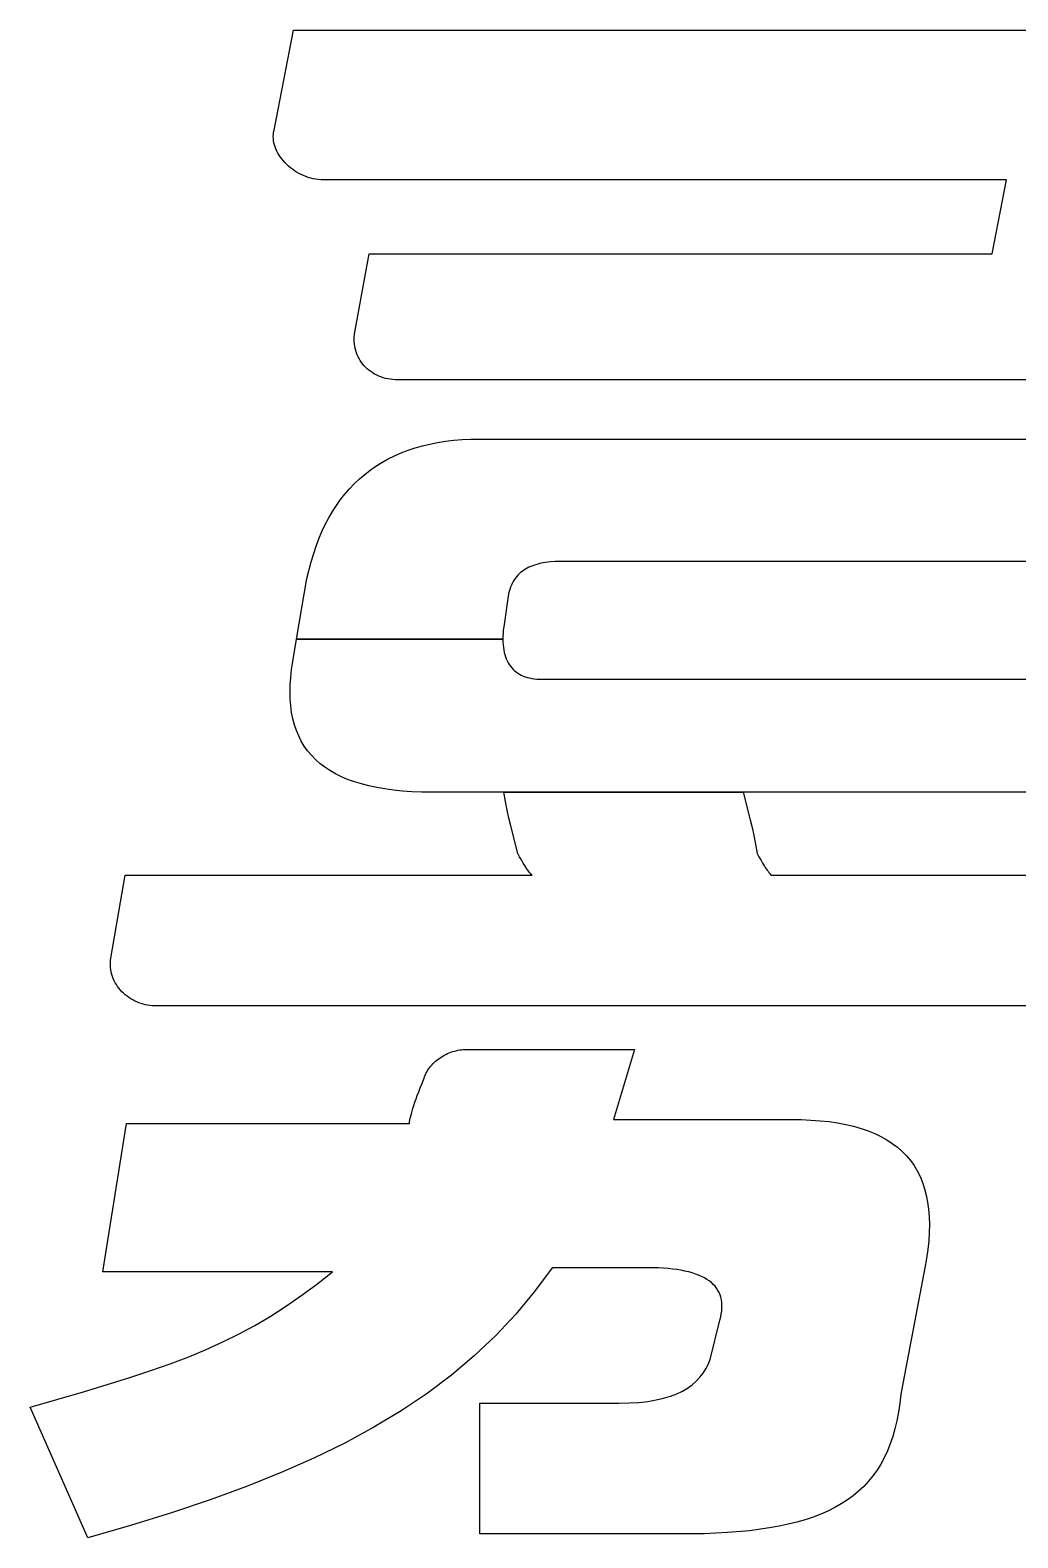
# Model space of a CAD drawing. Header units: millimetres. Extents: x 3 to 246, y -195 to -4.
# Drawn here: x 105.075 to 107.832, y -193.645 to -189.44 of the extents above; entities that cross this region are included whole.
import ezdxf

# ---------------------------------------------------------------- set-up
doc = ezdxf.new("R2010")
doc.units = ezdxf.units.MM
doc.layers.add('BLUETHIRTYONE', color=171, linetype='CONTINUOUS')
doc.layers.add('RED', color=14, linetype='CONTINUOUS')

msp = doc.modelspace()

# ---------------------------------------------------------------- linework, layer by layer
at = {"layer": 'BLUETHIRTYONE', "linetype": 'CONTINUOUS'}
for p, q in [((105.756, -189.7185), (105.8102, -189.4395)), ((105.8102, -189.4395), (107.8687, -189.4395)), ((105.7548, -189.7242), (105.756, -189.7185)), ((105.7539, -189.7359), (105.7542, -189.73)), ((105.7542, -189.7417), (105.7539, -189.7359)), ((105.7542, -189.73), (105.7548, -189.7242)), ((105.7548, -189.7476), (105.7542, -189.7417)), ((105.7559, -189.7535), (105.7548, -189.7476)), ((105.7573, -189.7594), (105.7559, -189.7535)), ((105.7592, -189.7652), (105.7573, -189.7594)), ((105.7614, -189.771), (105.7592, -189.7652)), ((105.764, -189.7768), (105.7614, -189.771)), ((105.767, -189.7824), (105.764, -189.7768)), ((105.7702, -189.788), (105.767, -189.7824)), ((105.7739, -189.7935), (105.7702, -189.788)), ((105.7778, -189.7988), (105.7739, -189.7935)), ((105.782, -189.8041), (105.7778, -189.7988)), ((105.7865, -189.8091), (105.782, -189.8041)), ((105.7913, -189.814), (105.7865, -189.8091)), ((105.7963, -189.8187), (105.7913, -189.814)), ((105.8016, -189.8232), (105.7963, -189.8187)), ((105.8072, -189.8276), (105.8016, -189.8232)), ((105.8129, -189.8316), (105.8072, -189.8276)), ((105.8189, -189.8355), (105.8129, -189.8316)), ((105.8251, -189.839), (105.8189, -189.8355)), ((105.8314, -189.8423), (105.8251, -189.839)), ((105.838, -189.8453), (105.8314, -189.8423)), ((105.8446, -189.8481), (105.838, -189.8453)), ((105.8515, -189.8504), (105.8446, -189.8481)), ((105.8585, -189.8525), (105.8515, -189.8504)), ((105.8656, -189.8542), (105.8585, -189.8525)), ((105.8728, -189.8555), (105.8656, -189.8542)), ((105.8801, -189.8565), (105.8728, -189.8555)), ((105.8875, -189.857), (105.8801, -189.8565)), ((107.7999, -189.857), (105.8875, -189.857)), ((107.7602, -190.0639), (107.7999, -189.857)), ((105.9814, -190.2822), (106.0211, -190.0639)), ((106.0211, -190.0639), (107.7602, -190.0639)), ((105.9796, -190.3021), (105.9799, -190.2956)), ((105.9798, -190.3086), (105.9796, -190.3021)), ((105.9803, -190.315), (105.9798, -190.3086)), ((105.9799, -190.2956), (105.9805, -190.2889)), ((105.9805, -190.2889), (105.9814, -190.2822)), ((105.9812, -190.3212), (105.9803, -190.315)), ((105.9824, -190.3274), (105.9812, -190.3212)), ((105.9839, -190.3334), (105.9824, -190.3274)), ((105.9858, -190.3392), (105.9839, -190.3334)), ((105.988, -190.345), (105.9858, -190.3392)), ((105.9905, -190.3505), (105.988, -190.345)), ((105.9933, -190.3559), (105.9905, -190.3505)), ((105.9965, -190.3611), (105.9933, -190.3559)), ((105.9999, -190.3662), (105.9965, -190.3611)), ((106.0036, -190.371), (105.9999, -190.3662)), ((106.0075, -190.3757), (106.0036, -190.371)), ((106.0118, -190.3801), (106.0075, -190.3757)), ((106.0163, -190.3843), (106.0118, -190.3801)), ((106.021, -190.3883), (106.0163, -190.3843)), ((106.0261, -190.392), (106.021, -190.3883)), ((106.0313, -190.3955), (106.0261, -190.392)), ((106.0368, -190.3987), (106.0313, -190.3955)), ((106.0425, -190.4017), (106.0368, -190.3987)), ((106.0484, -190.4044), (106.0425, -190.4017)), ((106.0545, -190.4068), (106.0484, -190.4044)), ((106.0608, -190.409), (106.0545, -190.4068)), ((106.0673, -190.4108), (106.0608, -190.409)), ((106.074, -190.4123), (106.0673, -190.4108)), ((106.0809, -190.4135), (106.074, -190.4123)), ((106.088, -190.4143), (106.0809, -190.4135)), ((106.0952, -190.4149), (106.088, -190.4143)), ((106.1025, -190.415), (106.0952, -190.4149)), ((109.9544, -190.415), (106.1025, -190.415)), ((106.1299, -190.6115), (106.1496, -190.6049)), ((106.1496, -190.6049), (106.17, -190.5991)), ((106.17, -190.5991), (106.191, -190.5941)), ((106.191, -190.5941), (106.2126, -190.5899)), ((106.2126, -190.5899), (106.2349, -190.5864)), ((106.2349, -190.5864), (106.2577, -190.5837)), ((106.2577, -190.5837), (106.2812, -190.5817)), ((106.2812, -190.5817), (106.3054, -190.5805)), ((106.3054, -190.5805), (106.3301, -190.5802)), ((106.3301, -190.5802), (109.6203, -190.5802)), ((106.0405, -190.6557), (106.0571, -190.6453)), ((106.0571, -190.6453), (106.0744, -190.6357)), ((106.0744, -190.6357), (106.0923, -190.6269)), ((106.0923, -190.6269), (106.1108, -190.6188)), ((106.1108, -190.6188), (106.1299, -190.6115)), ((105.9943, -190.6912), (106.0091, -190.6786)), ((106.0091, -190.6786), (106.0245, -190.6668)), ((106.0245, -190.6668), (106.0405, -190.6557)), ((105.9538, -190.7335), (105.9667, -190.7187)), ((105.9667, -190.7187), (105.9802, -190.7046)), ((105.9802, -190.7046), (105.9943, -190.6912)), ((105.9189, -190.7825), (105.9299, -190.7655)), ((105.9299, -190.7655), (105.9415, -190.7491)), ((105.9415, -190.7491), (105.9538, -190.7335)), ((105.8987, -190.8189), (105.9085, -190.8003)), ((105.9085, -190.8003), (105.9189, -190.7825)), ((105.8732, -190.879), (105.8811, -190.8582)), ((105.8811, -190.8582), (105.8896, -190.8382)), ((105.8896, -190.8382), (105.8987, -190.8189)), ((105.8593, -190.9226), (105.8732, -190.879)), ((105.8478, -190.9692), (105.8593, -190.9226)), ((106.4574, -190.9431), (106.4528, -190.9461)), ((106.4622, -190.9404), (106.4574, -190.9431)), ((106.4672, -190.9379), (106.4622, -190.9404)), ((106.4724, -190.9355), (106.4672, -190.9379)), ((106.4778, -190.9334), (106.4724, -190.9355)), ((106.4833, -190.9315), (106.4778, -190.9334)), ((106.489, -190.9297), (106.4833, -190.9315)), ((106.4949, -190.9281), (106.489, -190.9297)), ((106.501, -190.9268), (106.4949, -190.9281)), ((106.5073, -190.9256), (106.501, -190.9268)), ((106.5137, -190.9245), (106.5073, -190.9256)), ((106.527, -190.923), (106.5137, -190.9245)), ((106.541, -190.9221), (106.527, -190.923)), ((106.5556, -190.9218), (106.541, -190.9221)), ((109.2842, -190.9218), (106.5556, -190.9218)), ((105.8188, -191.1386), (105.8478, -190.9692)), ((106.4208, -190.9829), (106.4183, -190.9882)), ((106.4235, -190.9778), (106.4208, -190.9829)), ((106.4264, -190.973), (106.4235, -190.9778)), ((106.4295, -190.9685), (106.4264, -190.973)), ((106.4329, -190.9642), (106.4295, -190.9685)), ((106.4365, -190.9601), (106.4329, -190.9642)), ((106.4403, -190.9563), (106.4365, -190.9601)), ((106.4442, -190.9526), (106.4403, -190.9563)), ((106.4484, -190.9493), (106.4442, -190.9526)), ((106.4528, -190.9461), (106.4484, -190.9493)), ((106.4094, -191.0186), (106.3969, -191.104)), ((106.4107, -191.012), (106.4094, -191.0186)), ((106.4123, -191.0056), (106.4107, -191.012)), ((106.414, -190.9995), (106.4123, -191.0056)), ((106.416, -190.9937), (106.414, -190.9995)), ((106.4183, -190.9882), (106.416, -190.9937)), ((106.3969, -191.104), (106.3959, -191.1131)), ((105.8082, -191.2008), (105.8188, -191.1386)), ((105.8188, -191.1386), (106.3946, -191.1386)), ((106.3946, -191.1386), (105.8188, -191.1386)), ((106.3947, -191.1304), (106.3946, -191.1386)), ((106.3946, -191.1386), (106.3948, -191.1465)), ((106.3952, -191.1219), (106.3947, -191.1304)), ((106.3948, -191.1465), (106.3953, -191.1541)), ((106.3959, -191.1131), (106.3952, -191.1219)), ((106.3953, -191.1541), (106.396, -191.1614)), ((106.396, -191.1614), (106.3971, -191.1685)), ((106.3971, -191.1685), (106.3984, -191.1752)), ((106.3984, -191.1752), (106.4001, -191.1816)), ((106.4001, -191.1816), (106.402, -191.1878)), ((106.402, -191.1878), (106.4042, -191.1936)), ((106.4042, -191.1936), (106.4066, -191.1992)), ((105.8026, -191.2449), (105.8049, -191.2232)), ((105.8049, -191.2232), (105.8082, -191.2008)), ((106.4066, -191.1992), (106.4094, -191.2044)), ((106.4094, -191.2044), (106.4124, -191.2094)), ((106.4124, -191.2094), (106.4157, -191.2141)), ((106.4157, -191.2141), (106.4192, -191.2185)), ((106.4192, -191.2185), (106.4231, -191.2226)), ((106.4231, -191.2226), (106.4272, -191.2264)), ((106.4272, -191.2264), (106.4315, -191.2299)), ((106.4315, -191.2299), (106.4361, -191.2332)), ((106.4361, -191.2332), (106.441, -191.2361)), ((106.441, -191.2361), (106.4461, -191.2388)), ((105.8008, -191.2862), (105.8012, -191.2659)), ((105.8012, -191.2659), (105.8026, -191.2449)), ((106.4461, -191.2388), (106.4515, -191.2412)), ((106.4515, -191.2412), (106.4571, -191.2433)), ((106.4571, -191.2433), (106.463, -191.2451)), ((106.463, -191.2451), (106.4691, -191.2466)), ((106.4691, -191.2466), (106.4755, -191.2479)), ((106.4755, -191.2479), (106.4821, -191.2489)), ((106.4821, -191.2489), (106.489, -191.2496)), ((106.489, -191.2496), (106.4961, -191.25)), ((106.4961, -191.25), (106.5034, -191.2501)), ((106.5034, -191.2501), (109.232, -191.2501)), ((105.8013, -191.3058), (105.8008, -191.2862)), ((105.8028, -191.3246), (105.8013, -191.3058)), ((105.8052, -191.3428), (105.8028, -191.3246)), ((105.8086, -191.3602), (105.8052, -191.3428)), ((105.813, -191.3769), (105.8086, -191.3602)), ((105.8184, -191.3929), (105.813, -191.3769)), ((105.8248, -191.4082), (105.8184, -191.3929)), ((105.8321, -191.4228), (105.8248, -191.4082)), ((105.8405, -191.4367), (105.8321, -191.4228)), ((105.8498, -191.4499), (105.8405, -191.4367)), ((105.8602, -191.4623), (105.8498, -191.4499)), ((105.8716, -191.4741), (105.8602, -191.4623)), ((105.884, -191.4851), (105.8716, -191.4741)), ((105.8974, -191.4954), (105.884, -191.4851)), ((105.9119, -191.505), (105.8974, -191.4954)), ((105.9274, -191.5139), (105.9119, -191.505)), ((105.9439, -191.5221), (105.9274, -191.5139)), ((105.9615, -191.5296), (105.9439, -191.5221)), ((105.9802, -191.5364), (105.9615, -191.5296)), ((105.9999, -191.5424), (105.9802, -191.5364)), ((106.0207, -191.5477), (105.9999, -191.5424)), ((106.0425, -191.5524), (106.0207, -191.5477)), ((106.0654, -191.5563), (106.0425, -191.5524)), ((106.0895, -191.5595), (106.0654, -191.5563)), ((106.1146, -191.562), (106.0895, -191.5595)), ((106.1408, -191.5638), (106.1146, -191.562)), ((106.1681, -191.5648), (106.1408, -191.5638)), ((106.1965, -191.5652), (106.1681, -191.5648)), ((106.3969, -191.5652), (106.1965, -191.5652)), ((106.4017, -191.5912), (106.3969, -191.5652)), ((106.3969, -191.5652), (107.065, -191.5652)), ((107.065, -191.5652), (106.3969, -191.5652)), ((107.065, -191.5652), (107.0848, -191.6421)), ((108.5097, -191.5652), (107.065, -191.5652)), ((106.4066, -191.6154), (106.4017, -191.5912)), ((106.4117, -191.6379), (106.4066, -191.6154)), ((106.4167, -191.6591), (106.4117, -191.6379)), ((107.0848, -191.6421), (107.0899, -191.6633)), ((106.4366, -191.736), (106.4167, -191.6591)), ((107.0899, -191.6633), (107.0949, -191.6858)), ((107.0949, -191.6858), (107.0999, -191.71)), ((106.4414, -191.7452), (106.4366, -191.736)), ((107.0999, -191.71), (107.1046, -191.736)), ((107.1046, -191.736), (107.1094, -191.7452)), ((106.4463, -191.7543), (106.4414, -191.7452)), ((106.4513, -191.7631), (106.4463, -191.7543)), ((106.4564, -191.7713), (106.4513, -191.7631)), ((106.4615, -191.779), (106.4564, -191.7713)), ((106.464, -191.7826), (106.4615, -191.779)), ((106.4665, -191.7859), (106.464, -191.7826)), ((107.1094, -191.7452), (107.1144, -191.7543)), ((107.1144, -191.7543), (107.1194, -191.7631)), ((107.1194, -191.7631), (107.1245, -191.7713)), ((107.1245, -191.7713), (107.127, -191.7753)), ((107.127, -191.7753), (107.1296, -191.779)), ((107.1296, -191.779), (107.1321, -191.7826)), ((107.1321, -191.7826), (107.1346, -191.7859)), ((105.3008, -192.0283), (105.3405, -191.7967)), ((105.3405, -191.7967), (106.4762, -191.7967)), ((106.469, -191.789), (106.4665, -191.7859)), ((106.4714, -191.7919), (106.469, -191.789)), ((106.4739, -191.7944), (106.4714, -191.7919)), ((106.4762, -191.7967), (106.4739, -191.7944)), ((107.1346, -191.7859), (107.1371, -191.789)), ((107.1371, -191.789), (107.1395, -191.7919)), ((107.1395, -191.7919), (107.1419, -191.7944)), ((107.1419, -191.7944), (107.1443, -191.7967)), ((107.1443, -191.7967), (108.3615, -191.7967)), ((105.2994, -192.0417), (105.2999, -192.035)), ((105.2999, -192.035), (105.3008, -192.0283)), ((105.2993, -192.0482), (105.2994, -192.0417)), ((105.2997, -192.0547), (105.2993, -192.0482)), ((105.3005, -192.0611), (105.2997, -192.0547)), ((105.3016, -192.0673), (105.3005, -192.0611)), ((105.3032, -192.0735), (105.3016, -192.0673)), ((105.3051, -192.0795), (105.3032, -192.0735)), ((105.3073, -192.0853), (105.3051, -192.0795)), ((105.3099, -192.0911), (105.3073, -192.0853)), ((105.3128, -192.0966), (105.3099, -192.0911)), ((105.316, -192.102), (105.3128, -192.0966)), ((105.3195, -192.1072), (105.316, -192.102)), ((105.3233, -192.1123), (105.3195, -192.1072)), ((105.3274, -192.1171), (105.3233, -192.1123)), ((105.3316, -192.1218), (105.3274, -192.1171)), ((105.3362, -192.1262), (105.3316, -192.1218)), ((105.3409, -192.1304), (105.3362, -192.1262)), ((105.3458, -192.1344), (105.3409, -192.1304)), ((105.351, -192.1381), (105.3458, -192.1344)), ((105.3563, -192.1416), (105.351, -192.1381)), ((105.3617, -192.1448), (105.3563, -192.1416)), ((105.3673, -192.1478), (105.3617, -192.1448)), ((105.3731, -192.1505), (105.3673, -192.1478)), ((105.3789, -192.1529), (105.3731, -192.1505)), ((105.3849, -192.1551), (105.3789, -192.1529)), ((105.3909, -192.1569), (105.3849, -192.1551)), ((105.397, -192.1584), (105.3909, -192.1569)), ((105.4032, -192.1596), (105.397, -192.1584)), ((105.4094, -192.1604), (105.4032, -192.1596)), ((105.4157, -192.161), (105.4094, -192.1604)), ((105.4219, -192.1611), (105.4157, -192.161)), ((110.0087, -192.1611), (105.4219, -192.1611)), ((106.2497, -192.2907), (106.2545, -192.289)), ((106.2545, -192.289), (106.2594, -192.2875)), ((106.2594, -192.2875), (106.2643, -192.2863)), ((106.2643, -192.2863), (106.2693, -192.2852)), ((106.2693, -192.2852), (106.2743, -192.2842)), ((106.2743, -192.2842), (106.2794, -192.2835)), ((106.2794, -192.2835), (106.2844, -192.283)), ((106.2844, -192.283), (106.2895, -192.2827)), ((106.2895, -192.2827), (106.2946, -192.2826)), ((106.2946, -192.2826), (106.7623, -192.2826)), ((106.7623, -192.2826), (106.7038, -192.4781)), ((106.1901, -192.3338), (106.1931, -192.33)), ((106.1931, -192.33), (106.1962, -192.3263)), ((106.1962, -192.3263), (106.1995, -192.3228)), ((106.1995, -192.3228), (106.203, -192.3193)), ((106.203, -192.3193), (106.2067, -192.316)), ((106.2067, -192.316), (106.2104, -192.3128)), ((106.2104, -192.3128), (106.2144, -192.3097)), ((106.2144, -192.3097), (106.2184, -192.3068)), ((106.2184, -192.3068), (106.2226, -192.304)), ((106.2226, -192.304), (106.2269, -192.3014)), ((106.2269, -192.3014), (106.2312, -192.2989)), ((106.2312, -192.2989), (106.2357, -192.2966)), ((106.2357, -192.2966), (106.2403, -192.2945)), ((106.2403, -192.2945), (106.245, -192.2925)), ((106.245, -192.2925), (106.2497, -192.2907)), ((106.1686, -192.3793), (106.1735, -192.368)), ((106.1735, -192.368), (106.1748, -192.3634)), ((106.1748, -192.3634), (106.1763, -192.3589)), ((106.1763, -192.3589), (106.1781, -192.3545)), ((106.1781, -192.3545), (106.1801, -192.3502)), ((106.1801, -192.3502), (106.1823, -192.3459)), ((106.1823, -192.3459), (106.1847, -192.3418)), ((106.1847, -192.3418), (106.1873, -192.3378)), ((106.1873, -192.3378), (106.1901, -192.3338)), ((106.1523, -192.4208), (106.1559, -192.411)), ((106.1559, -192.411), (106.1598, -192.4008)), ((106.1598, -192.4008), (106.164, -192.3902)), ((106.164, -192.3902), (106.1686, -192.3793)), ((106.1392, -192.4621), (106.1435, -192.4472)), ((106.1435, -192.4472), (106.1461, -192.439)), ((106.1461, -192.439), (106.149, -192.4301)), ((106.149, -192.4301), (106.1523, -192.4208)), ((105.2779, -192.9032), (105.3447, -192.4895)), ((105.3447, -192.4895), (106.1338, -192.4895)), ((106.1338, -192.4895), (106.134, -192.4869)), ((106.134, -192.4869), (106.1344, -192.4835)), ((106.1344, -192.4835), (106.1352, -192.4792)), ((106.1352, -192.4792), (106.1362, -192.4742)), ((106.1362, -192.4742), (106.1392, -192.4621)), ((106.7038, -192.4781), (107.1986, -192.4781)), ((107.1986, -192.4781), (107.2268, -192.4785)), ((107.2268, -192.4785), (107.254, -192.4797)), ((107.254, -192.4797), (107.28, -192.4816)), ((107.28, -192.4816), (107.305, -192.4843)), ((107.305, -192.4843), (107.3289, -192.4879)), ((107.3289, -192.4879), (107.3517, -192.4922)), ((107.3517, -192.4922), (107.3734, -192.4973)), ((107.3734, -192.4973), (107.3941, -192.5032)), ((107.3941, -192.5032), (107.4137, -192.51)), ((107.4137, -192.51), (107.4322, -192.5175)), ((107.4322, -192.5175), (107.4496, -192.5258)), ((107.4496, -192.5258), (107.466, -192.5349)), ((107.466, -192.5349), (107.4813, -192.5449)), ((107.4813, -192.5449), (107.4956, -192.5557)), ((107.4956, -192.5557), (107.5088, -192.5672)), ((107.5088, -192.5672), (107.5209, -192.5796)), ((107.5209, -192.5796), (107.5319, -192.5929)), ((107.5319, -192.5929), (107.542, -192.6069)), ((107.542, -192.6069), (107.5509, -192.6218)), ((107.5509, -192.6218), (107.5588, -192.6375)), ((107.5588, -192.6375), (107.5657, -192.654)), ((107.5657, -192.654), (107.5715, -192.6714)), ((107.5715, -192.6714), (107.5762, -192.6896)), ((107.5762, -192.6896), (107.58, -192.7087)), ((107.58, -192.7087), (107.5826, -192.7286)), ((107.5826, -192.7286), (107.5843, -192.7494)), ((107.5843, -192.7494), (107.5849, -192.771)), ((107.5844, -192.7934), (107.5829, -192.8167)), ((107.5849, -192.771), (107.5844, -192.7934)), ((107.5829, -192.8167), (107.5804, -192.8409)), ((107.5769, -192.8659), (107.5723, -192.8918)), ((107.5804, -192.8409), (107.5769, -192.8659)), ((105.9188, -192.9032), (105.2779, -192.9032)), ((105.8741, -192.9383), (105.9188, -192.9032)), ((106.5326, -192.8918), (106.4833, -192.9584)), ((106.7998, -192.8918), (106.5326, -192.8918)), ((106.8146, -192.892), (106.7998, -192.8918)), ((106.8289, -192.8924), (106.8146, -192.892)), ((106.8426, -192.8931), (106.8289, -192.8924)), ((106.8557, -192.8941), (106.8426, -192.8931)), ((106.8683, -192.8954), (106.8557, -192.8941)), ((106.8803, -192.897), (106.8683, -192.8954)), ((106.8918, -192.8989), (106.8803, -192.897)), ((106.9028, -192.9011), (106.8918, -192.8989)), ((106.9132, -192.9035), (106.9028, -192.9011)), ((106.923, -192.9062), (106.9132, -192.9035)), ((106.9323, -192.9093), (106.923, -192.9062)), ((106.941, -192.9126), (106.9323, -192.9093)), ((106.9492, -192.9161), (106.941, -192.9126)), ((106.9569, -192.92), (106.9492, -192.9161)), ((106.964, -192.9242), (106.9569, -192.92)), ((107.5723, -192.8918), (107.5055, -193.2449)), ((105.8306, -192.9706), (105.8741, -192.9383)), ((106.4833, -192.9584), (106.4307, -193.0214)), ((106.9705, -192.9286), (106.964, -192.9242)), ((106.9765, -192.9333), (106.9705, -192.9286)), ((106.9819, -192.9383), (106.9765, -192.9333)), ((106.9868, -192.9436), (106.9819, -192.9383)), ((106.9912, -192.9492), (106.9868, -192.9436)), ((106.9949, -192.9551), (106.9912, -192.9492)), ((106.9982, -192.9612), (106.9949, -192.9551)), ((107.0009, -192.9676), (106.9982, -192.9612)), ((105.745, -193.0276), (105.7877, -193.0003)), ((105.7877, -193.0003), (105.8306, -192.9706)), ((107.003, -192.9743), (107.0009, -192.9676)), ((107.0046, -192.9813), (107.003, -192.9743)), ((107.0056, -192.9886), (107.0046, -192.9813)), ((107.0054, -193.012), (107.006, -193.0039)), ((107.0061, -192.9961), (107.0056, -192.9886)), ((107.006, -193.0039), (107.0061, -192.9961)), ((105.7021, -193.053), (105.745, -193.0276)), ((106.4307, -193.0214), (106.3746, -193.0811)), ((106.9731, -193.1481), (107.0003, -193.038)), ((107.0003, -193.038), (107.0025, -193.029)), ((107.0025, -193.029), (107.0042, -193.0204)), ((107.0042, -193.0204), (107.0054, -193.012)), ((105.6134, -193.0988), (105.6584, -193.0766)), ((105.6584, -193.0766), (105.7021, -193.053)), ((106.3746, -193.0811), (106.3148, -193.1377)), ((105.5179, -193.14), (105.5668, -193.1198)), ((105.5668, -193.1198), (105.6134, -193.0988)), ((105.4119, -193.1789), (105.4665, -193.1596)), ((105.4665, -193.1596), (105.5179, -193.14)), ((106.3148, -193.1377), (106.2511, -193.1914)), ((106.961, -193.174), (106.9675, -193.1613)), ((106.9675, -193.1613), (106.9731, -193.1481)), ((105.2246, -193.2378), (105.3537, -193.1981)), ((105.3537, -193.1981), (105.4119, -193.1789)), ((106.2511, -193.1914), (106.1833, -193.2423)), ((106.923, -193.2182), (106.9344, -193.2082)), ((106.9344, -193.2082), (106.9445, -193.1975)), ((106.9445, -193.1975), (106.9533, -193.1861)), ((106.9533, -193.1861), (106.961, -193.174)), ((105.0754, -193.2809), (105.2246, -193.2378)), ((106.1833, -193.2423), (106.1112, -193.2908)), ((106.8222, -193.2607), (106.8432, -193.2559)), ((106.8432, -193.2559), (106.8625, -193.2501)), ((106.8625, -193.2501), (106.88, -193.2434)), ((106.88, -193.2434), (106.8959, -193.2358)), ((106.8959, -193.2358), (106.9102, -193.2274)), ((106.9102, -193.2274), (106.923, -193.2182)), ((107.5055, -193.2449), (107.5025, -193.2705)), ((105.2361, -193.6453), (105.0754, -193.2809)), ((106.1112, -193.2908), (106.0347, -193.3369)), ((106.3301, -193.6339), (106.3301, -193.2695)), ((106.3301, -193.2695), (106.7184, -193.2695)), ((106.7184, -193.2695), (106.7475, -193.269)), ((106.7475, -193.269), (106.7744, -193.2673)), ((106.7744, -193.2673), (106.7993, -193.2645)), ((106.7993, -193.2645), (106.8222, -193.2607)), ((107.4988, -193.2951), (107.4943, -193.3186)), ((107.5025, -193.2705), (107.4988, -193.2951)), ((106.0347, -193.3369), (105.9534, -193.3809)), ((107.4943, -193.3186), (107.4889, -193.3412)), ((105.9534, -193.3809), (105.8673, -193.4229)), ((107.4827, -193.3628), (107.4757, -193.3834)), ((107.4889, -193.3412), (107.4827, -193.3628)), ((105.8673, -193.4229), (105.776, -193.4632)), ((107.459, -193.4217), (107.4494, -193.4395)), ((107.4678, -193.403), (107.459, -193.4217)), ((107.4757, -193.3834), (107.4678, -193.403)), ((105.776, -193.4632), (105.6794, -193.502)), ((107.4389, -193.4564), (107.4274, -193.4724)), ((107.4494, -193.4395), (107.4389, -193.4564)), ((105.6794, -193.502), (105.5774, -193.5394)), ((107.4018, -193.5018), (107.3875, -193.5153)), ((107.4151, -193.4876), (107.4018, -193.5018)), ((107.4274, -193.4724), (107.4151, -193.4876)), ((105.5774, -193.5394), (105.4696, -193.5756)), ((107.3391, -193.5508), (107.321, -193.5611)), ((107.3562, -193.5397), (107.3391, -193.5508)), ((107.3724, -193.5279), (107.3562, -193.5397)), ((107.3875, -193.5153), (107.3724, -193.5279)), ((105.4696, -193.5756), (105.3559, -193.6108)), ((107.2605, -193.5875), (107.2383, -193.5948)), ((107.2817, -193.5794), (107.2605, -193.5875)), ((107.3018, -193.5706), (107.2817, -193.5794)), ((107.321, -193.5611), (107.3018, -193.5706)), ((105.3559, -193.6108), (105.2361, -193.6453)), ((106.9564, -193.6339), (106.3301, -193.6339)), ((107.0218, -193.6308), (106.9564, -193.6339)), ((107.0826, -193.6254), (107.0218, -193.6308)), ((107.1389, -193.6177), (107.0826, -193.6254)), ((107.1654, -193.613), (107.1389, -193.6177)), ((107.1908, -193.6076), (107.1654, -193.613)), ((107.2151, -193.6015), (107.1908, -193.6076)), ((107.2383, -193.5948), (107.2151, -193.6015))]:
    msp.add_line(p, q, dxfattribs=at)
at = {"layer": 'RED', "linetype": 'CONTINUOUS'}
for p, q in [((105.756, -189.7185), (105.8102, -189.4395)), ((105.8102, -189.4395), (107.8687, -189.4395)), ((105.7548, -189.7242), (105.756, -189.7185)), ((105.7539, -189.7359), (105.7542, -189.73)), ((105.7542, -189.7417), (105.7539, -189.7359)), ((105.7542, -189.73), (105.7548, -189.7242)), ((105.7548, -189.7476), (105.7542, -189.7417)), ((105.7559, -189.7535), (105.7548, -189.7476)), ((105.7573, -189.7594), (105.7559, -189.7535)), ((105.7592, -189.7652), (105.7573, -189.7594)), ((105.7614, -189.771), (105.7592, -189.7652)), ((105.764, -189.7768), (105.7614, -189.771)), ((105.767, -189.7824), (105.764, -189.7768)), ((105.7702, -189.788), (105.767, -189.7824)), ((105.7739, -189.7935), (105.7702, -189.788)), ((105.7778, -189.7988), (105.7739, -189.7935)), ((105.782, -189.8041), (105.7778, -189.7988)), ((105.7865, -189.8091), (105.782, -189.8041)), ((105.7913, -189.814), (105.7865, -189.8091)), ((105.7963, -189.8187), (105.7913, -189.814)), ((105.8016, -189.8232), (105.7963, -189.8187)), ((105.8072, -189.8276), (105.8016, -189.8232)), ((105.8129, -189.8316), (105.8072, -189.8276)), ((105.8189, -189.8355), (105.8129, -189.8316)), ((105.8251, -189.839), (105.8189, -189.8355)), ((105.8314, -189.8423), (105.8251, -189.839)), ((105.838, -189.8453), (105.8314, -189.8423)), ((105.8446, -189.8481), (105.838, -189.8453)), ((105.8515, -189.8504), (105.8446, -189.8481)), ((105.8585, -189.8525), (105.8515, -189.8504)), ((105.8656, -189.8542), (105.8585, -189.8525)), ((105.8728, -189.8555), (105.8656, -189.8542)), ((105.8801, -189.8565), (105.8728, -189.8555)), ((105.8875, -189.857), (105.8801, -189.8565)), ((107.7999, -189.857), (105.8875, -189.857)), ((107.7602, -190.0639), (107.7999, -189.857)), ((105.9814, -190.2822), (106.0211, -190.0639)), ((106.0211, -190.0639), (107.7602, -190.0639)), ((105.9796, -190.3021), (105.9799, -190.2956)), ((105.9798, -190.3086), (105.9796, -190.3021)), ((105.9803, -190.315), (105.9798, -190.3086)), ((105.9799, -190.2956), (105.9805, -190.2889)), ((105.9805, -190.2889), (105.9814, -190.2822)), ((105.9812, -190.3212), (105.9803, -190.315)), ((105.9824, -190.3274), (105.9812, -190.3212)), ((105.9839, -190.3334), (105.9824, -190.3274)), ((105.9858, -190.3392), (105.9839, -190.3334)), ((105.988, -190.345), (105.9858, -190.3392)), ((105.9905, -190.3505), (105.988, -190.345)), ((105.9933, -190.3559), (105.9905, -190.3505)), ((105.9965, -190.3611), (105.9933, -190.3559)), ((105.9999, -190.3662), (105.9965, -190.3611)), ((106.0036, -190.371), (105.9999, -190.3662)), ((106.0075, -190.3757), (106.0036, -190.371)), ((106.0118, -190.3801), (106.0075, -190.3757)), ((106.0163, -190.3843), (106.0118, -190.3801)), ((106.021, -190.3883), (106.0163, -190.3843)), ((106.0261, -190.392), (106.021, -190.3883)), ((106.0313, -190.3955), (106.0261, -190.392)), ((106.0368, -190.3987), (106.0313, -190.3955)), ((106.0425, -190.4017), (106.0368, -190.3987)), ((106.0484, -190.4044), (106.0425, -190.4017)), ((106.0545, -190.4068), (106.0484, -190.4044)), ((106.0608, -190.409), (106.0545, -190.4068)), ((106.0673, -190.4108), (106.0608, -190.409)), ((106.074, -190.4123), (106.0673, -190.4108)), ((106.0809, -190.4135), (106.074, -190.4123)), ((106.088, -190.4143), (106.0809, -190.4135)), ((106.0952, -190.4149), (106.088, -190.4143)), ((106.1025, -190.415), (106.0952, -190.4149)), ((109.9544, -190.415), (106.1025, -190.415)), ((106.1299, -190.6115), (106.1496, -190.6049)), ((106.1496, -190.6049), (106.17, -190.5991)), ((106.17, -190.5991), (106.191, -190.5941)), ((106.191, -190.5941), (106.2126, -190.5899)), ((106.2126, -190.5899), (106.2349, -190.5864)), ((106.2349, -190.5864), (106.2577, -190.5837)), ((106.2577, -190.5837), (106.2812, -190.5817)), ((106.2812, -190.5817), (106.3054, -190.5805)), ((106.3054, -190.5805), (106.3301, -190.5802)), ((106.3301, -190.5802), (109.6203, -190.5802)), ((106.0405, -190.6557), (106.0571, -190.6453)), ((106.0571, -190.6453), (106.0744, -190.6357)), ((106.0744, -190.6357), (106.0923, -190.6269)), ((106.0923, -190.6269), (106.1108, -190.6188)), ((106.1108, -190.6188), (106.1299, -190.6115)), ((105.9943, -190.6912), (106.0091, -190.6786)), ((106.0091, -190.6786), (106.0245, -190.6668)), ((106.0245, -190.6668), (106.0405, -190.6557)), ((105.9538, -190.7335), (105.9667, -190.7187)), ((105.9667, -190.7187), (105.9802, -190.7046)), ((105.9802, -190.7046), (105.9943, -190.6912)), ((105.9189, -190.7825), (105.9299, -190.7655)), ((105.9299, -190.7655), (105.9415, -190.7491)), ((105.9415, -190.7491), (105.9538, -190.7335)), ((105.8987, -190.8189), (105.9085, -190.8003)), ((105.9085, -190.8003), (105.9189, -190.7825)), ((105.8732, -190.879), (105.8811, -190.8582)), ((105.8811, -190.8582), (105.8896, -190.8382)), ((105.8896, -190.8382), (105.8987, -190.8189)), ((105.8593, -190.9226), (105.8732, -190.879)), ((105.8478, -190.9692), (105.8593, -190.9226)), ((106.4574, -190.9431), (106.4528, -190.9461)), ((106.4622, -190.9404), (106.4574, -190.9431)), ((106.4672, -190.9379), (106.4622, -190.9404)), ((106.4724, -190.9355), (106.4672, -190.9379)), ((106.4778, -190.9334), (106.4724, -190.9355)), ((106.4833, -190.9315), (106.4778, -190.9334)), ((106.489, -190.9297), (106.4833, -190.9315)), ((106.4949, -190.9281), (106.489, -190.9297)), ((106.501, -190.9268), (106.4949, -190.9281)), ((106.5073, -190.9256), (106.501, -190.9268)), ((106.5137, -190.9245), (106.5073, -190.9256)), ((106.527, -190.923), (106.5137, -190.9245)), ((106.541, -190.9221), (106.527, -190.923)), ((106.5556, -190.9218), (106.541, -190.9221)), ((109.2842, -190.9218), (106.5556, -190.9218)), ((105.8188, -191.1386), (105.8478, -190.9692)), ((106.4208, -190.9829), (106.4183, -190.9882)), ((106.4235, -190.9778), (106.4208, -190.9829)), ((106.4264, -190.973), (106.4235, -190.9778)), ((106.4295, -190.9685), (106.4264, -190.973)), ((106.4329, -190.9642), (106.4295, -190.9685)), ((106.4365, -190.9601), (106.4329, -190.9642)), ((106.4403, -190.9563), (106.4365, -190.9601)), ((106.4442, -190.9526), (106.4403, -190.9563)), ((106.4484, -190.9493), (106.4442, -190.9526)), ((106.4528, -190.9461), (106.4484, -190.9493)), ((106.4094, -191.0186), (106.3969, -191.104)), ((106.4107, -191.012), (106.4094, -191.0186)), ((106.4123, -191.0056), (106.4107, -191.012)), ((106.414, -190.9995), (106.4123, -191.0056)), ((106.416, -190.9937), (106.414, -190.9995)), ((106.4183, -190.9882), (106.416, -190.9937)), ((106.3969, -191.104), (106.3959, -191.1131)), ((105.8082, -191.2008), (105.8188, -191.1386)), ((105.8188, -191.1386), (106.3946, -191.1386)), ((106.3946, -191.1386), (105.8188, -191.1386)), ((106.3947, -191.1304), (106.3946, -191.1386)), ((106.3946, -191.1386), (106.3948, -191.1465)), ((106.3952, -191.1219), (106.3947, -191.1304)), ((106.3948, -191.1465), (106.3953, -191.1541)), ((106.3959, -191.1131), (106.3952, -191.1219)), ((106.3953, -191.1541), (106.396, -191.1614)), ((106.396, -191.1614), (106.3971, -191.1685)), ((106.3971, -191.1685), (106.3984, -191.1752)), ((106.3984, -191.1752), (106.4001, -191.1816)), ((106.4001, -191.1816), (106.402, -191.1878)), ((106.402, -191.1878), (106.4042, -191.1936)), ((106.4042, -191.1936), (106.4066, -191.1992)), ((105.8026, -191.2449), (105.8049, -191.2232)), ((105.8049, -191.2232), (105.8082, -191.2008)), ((106.4066, -191.1992), (106.4094, -191.2044)), ((106.4094, -191.2044), (106.4124, -191.2094)), ((106.4124, -191.2094), (106.4157, -191.2141)), ((106.4157, -191.2141), (106.4192, -191.2185)), ((106.4192, -191.2185), (106.4231, -191.2226)), ((106.4231, -191.2226), (106.4272, -191.2264)), ((106.4272, -191.2264), (106.4315, -191.2299)), ((106.4315, -191.2299), (106.4361, -191.2332)), ((106.4361, -191.2332), (106.441, -191.2361)), ((106.441, -191.2361), (106.4461, -191.2388)), ((105.8008, -191.2862), (105.8012, -191.2659)), ((105.8012, -191.2659), (105.8026, -191.2449)), ((106.4461, -191.2388), (106.4515, -191.2412)), ((106.4515, -191.2412), (106.4571, -191.2433)), ((106.4571, -191.2433), (106.463, -191.2451)), ((106.463, -191.2451), (106.4691, -191.2466)), ((106.4691, -191.2466), (106.4755, -191.2479)), ((106.4755, -191.2479), (106.4821, -191.2489)), ((106.4821, -191.2489), (106.489, -191.2496)), ((106.489, -191.2496), (106.4961, -191.25)), ((106.4961, -191.25), (106.5034, -191.2501)), ((106.5034, -191.2501), (109.232, -191.2501)), ((105.8013, -191.3058), (105.8008, -191.2862)), ((105.8028, -191.3246), (105.8013, -191.3058)), ((105.8052, -191.3428), (105.8028, -191.3246)), ((105.8086, -191.3602), (105.8052, -191.3428)), ((105.813, -191.3769), (105.8086, -191.3602)), ((105.8184, -191.3929), (105.813, -191.3769)), ((105.8248, -191.4082), (105.8184, -191.3929)), ((105.8321, -191.4228), (105.8248, -191.4082)), ((105.8405, -191.4367), (105.8321, -191.4228)), ((105.8498, -191.4499), (105.8405, -191.4367)), ((105.8602, -191.4623), (105.8498, -191.4499)), ((105.8716, -191.4741), (105.8602, -191.4623)), ((105.884, -191.4851), (105.8716, -191.4741)), ((105.8974, -191.4954), (105.884, -191.4851)), ((105.9119, -191.505), (105.8974, -191.4954)), ((105.9274, -191.5139), (105.9119, -191.505)), ((105.9439, -191.5221), (105.9274, -191.5139)), ((105.9615, -191.5296), (105.9439, -191.5221)), ((105.9802, -191.5364), (105.9615, -191.5296)), ((105.9999, -191.5424), (105.9802, -191.5364)), ((106.0207, -191.5477), (105.9999, -191.5424)), ((106.0425, -191.5524), (106.0207, -191.5477)), ((106.0654, -191.5563), (106.0425, -191.5524)), ((106.0895, -191.5595), (106.0654, -191.5563)), ((106.1146, -191.562), (106.0895, -191.5595)), ((106.1408, -191.5638), (106.1146, -191.562)), ((106.1681, -191.5648), (106.1408, -191.5638)), ((106.1965, -191.5652), (106.1681, -191.5648)), ((106.3969, -191.5652), (106.1965, -191.5652)), ((106.4017, -191.5912), (106.3969, -191.5652)), ((106.3969, -191.5652), (107.065, -191.5652)), ((107.065, -191.5652), (106.3969, -191.5652)), ((107.065, -191.5652), (107.0848, -191.6421)), ((108.5097, -191.5652), (107.065, -191.5652)), ((106.4066, -191.6154), (106.4017, -191.5912)), ((106.4117, -191.6379), (106.4066, -191.6154)), ((106.4167, -191.6591), (106.4117, -191.6379)), ((107.0848, -191.6421), (107.0899, -191.6633)), ((106.4366, -191.736), (106.4167, -191.6591)), ((107.0899, -191.6633), (107.0949, -191.6858)), ((107.0949, -191.6858), (107.0999, -191.71)), ((106.4414, -191.7452), (106.4366, -191.736)), ((107.0999, -191.71), (107.1046, -191.736)), ((107.1046, -191.736), (107.1094, -191.7452)), ((106.4463, -191.7543), (106.4414, -191.7452)), ((106.4513, -191.7631), (106.4463, -191.7543)), ((106.4564, -191.7713), (106.4513, -191.7631)), ((106.4615, -191.779), (106.4564, -191.7713)), ((106.464, -191.7826), (106.4615, -191.779)), ((106.4665, -191.7859), (106.464, -191.7826)), ((107.1094, -191.7452), (107.1144, -191.7543)), ((107.1144, -191.7543), (107.1194, -191.7631)), ((107.1194, -191.7631), (107.1245, -191.7713)), ((107.1245, -191.7713), (107.127, -191.7753)), ((107.127, -191.7753), (107.1296, -191.779)), ((107.1296, -191.779), (107.1321, -191.7826)), ((107.1321, -191.7826), (107.1346, -191.7859)), ((105.3008, -192.0283), (105.3405, -191.7967)), ((105.3405, -191.7967), (106.4762, -191.7967)), ((106.469, -191.789), (106.4665, -191.7859)), ((106.4714, -191.7919), (106.469, -191.789)), ((106.4739, -191.7944), (106.4714, -191.7919)), ((106.4762, -191.7967), (106.4739, -191.7944)), ((107.1346, -191.7859), (107.1371, -191.789)), ((107.1371, -191.789), (107.1395, -191.7919)), ((107.1395, -191.7919), (107.1419, -191.7944)), ((107.1419, -191.7944), (107.1443, -191.7967)), ((107.1443, -191.7967), (108.3615, -191.7967)), ((105.2994, -192.0417), (105.2999, -192.035)), ((105.2999, -192.035), (105.3008, -192.0283)), ((105.2993, -192.0482), (105.2994, -192.0417)), ((105.2997, -192.0547), (105.2993, -192.0482)), ((105.3005, -192.0611), (105.2997, -192.0547)), ((105.3016, -192.0673), (105.3005, -192.0611)), ((105.3032, -192.0735), (105.3016, -192.0673)), ((105.3051, -192.0795), (105.3032, -192.0735)), ((105.3073, -192.0853), (105.3051, -192.0795)), ((105.3099, -192.0911), (105.3073, -192.0853)), ((105.3128, -192.0966), (105.3099, -192.0911)), ((105.316, -192.102), (105.3128, -192.0966)), ((105.3195, -192.1072), (105.316, -192.102)), ((105.3233, -192.1123), (105.3195, -192.1072)), ((105.3274, -192.1171), (105.3233, -192.1123)), ((105.3316, -192.1218), (105.3274, -192.1171)), ((105.3362, -192.1262), (105.3316, -192.1218)), ((105.3409, -192.1304), (105.3362, -192.1262)), ((105.3458, -192.1344), (105.3409, -192.1304)), ((105.351, -192.1381), (105.3458, -192.1344)), ((105.3563, -192.1416), (105.351, -192.1381)), ((105.3617, -192.1448), (105.3563, -192.1416)), ((105.3673, -192.1478), (105.3617, -192.1448)), ((105.3731, -192.1505), (105.3673, -192.1478)), ((105.3789, -192.1529), (105.3731, -192.1505)), ((105.3849, -192.1551), (105.3789, -192.1529)), ((105.3909, -192.1569), (105.3849, -192.1551)), ((105.397, -192.1584), (105.3909, -192.1569)), ((105.4032, -192.1596), (105.397, -192.1584)), ((105.4094, -192.1604), (105.4032, -192.1596)), ((105.4157, -192.161), (105.4094, -192.1604)), ((105.4219, -192.1611), (105.4157, -192.161)), ((110.0087, -192.1611), (105.4219, -192.1611)), ((106.2497, -192.2907), (106.2545, -192.289)), ((106.2545, -192.289), (106.2594, -192.2875)), ((106.2594, -192.2875), (106.2643, -192.2863)), ((106.2643, -192.2863), (106.2693, -192.2852)), ((106.2693, -192.2852), (106.2743, -192.2842)), ((106.2743, -192.2842), (106.2794, -192.2835)), ((106.2794, -192.2835), (106.2844, -192.283)), ((106.2844, -192.283), (106.2895, -192.2827)), ((106.2895, -192.2827), (106.2946, -192.2826)), ((106.2946, -192.2826), (106.7623, -192.2826)), ((106.7623, -192.2826), (106.7038, -192.4781)), ((106.1901, -192.3338), (106.1931, -192.33)), ((106.1931, -192.33), (106.1962, -192.3263)), ((106.1962, -192.3263), (106.1995, -192.3228)), ((106.1995, -192.3228), (106.203, -192.3193)), ((106.203, -192.3193), (106.2067, -192.316)), ((106.2067, -192.316), (106.2104, -192.3128)), ((106.2104, -192.3128), (106.2144, -192.3097)), ((106.2144, -192.3097), (106.2184, -192.3068)), ((106.2184, -192.3068), (106.2226, -192.304)), ((106.2226, -192.304), (106.2269, -192.3014)), ((106.2269, -192.3014), (106.2312, -192.2989)), ((106.2312, -192.2989), (106.2357, -192.2966)), ((106.2357, -192.2966), (106.2403, -192.2945)), ((106.2403, -192.2945), (106.245, -192.2925)), ((106.245, -192.2925), (106.2497, -192.2907)), ((106.1686, -192.3793), (106.1735, -192.368)), ((106.1735, -192.368), (106.1748, -192.3634)), ((106.1748, -192.3634), (106.1763, -192.3589)), ((106.1763, -192.3589), (106.1781, -192.3545)), ((106.1781, -192.3545), (106.1801, -192.3502)), ((106.1801, -192.3502), (106.1823, -192.3459)), ((106.1823, -192.3459), (106.1847, -192.3418)), ((106.1847, -192.3418), (106.1873, -192.3378)), ((106.1873, -192.3378), (106.1901, -192.3338)), ((106.1523, -192.4208), (106.1559, -192.411)), ((106.1559, -192.411), (106.1598, -192.4008)), ((106.1598, -192.4008), (106.164, -192.3902)), ((106.164, -192.3902), (106.1686, -192.3793)), ((106.1392, -192.4621), (106.1435, -192.4472)), ((106.1435, -192.4472), (106.1461, -192.439)), ((106.1461, -192.439), (106.149, -192.4301)), ((106.149, -192.4301), (106.1523, -192.4208)), ((105.2779, -192.9032), (105.3447, -192.4895)), ((105.3447, -192.4895), (106.1338, -192.4895)), ((106.1338, -192.4895), (106.134, -192.4869)), ((106.134, -192.4869), (106.1344, -192.4835)), ((106.1344, -192.4835), (106.1352, -192.4792)), ((106.1352, -192.4792), (106.1362, -192.4742)), ((106.1362, -192.4742), (106.1392, -192.4621)), ((106.7038, -192.4781), (107.1986, -192.4781)), ((107.1986, -192.4781), (107.2268, -192.4785)), ((107.2268, -192.4785), (107.254, -192.4797)), ((107.254, -192.4797), (107.28, -192.4816)), ((107.28, -192.4816), (107.305, -192.4843)), ((107.305, -192.4843), (107.3289, -192.4879)), ((107.3289, -192.4879), (107.3517, -192.4922)), ((107.3517, -192.4922), (107.3734, -192.4973)), ((107.3734, -192.4973), (107.3941, -192.5032)), ((107.3941, -192.5032), (107.4137, -192.51)), ((107.4137, -192.51), (107.4322, -192.5175)), ((107.4322, -192.5175), (107.4496, -192.5258)), ((107.4496, -192.5258), (107.466, -192.5349)), ((107.466, -192.5349), (107.4813, -192.5449)), ((107.4813, -192.5449), (107.4956, -192.5557)), ((107.4956, -192.5557), (107.5088, -192.5672)), ((107.5088, -192.5672), (107.5209, -192.5796)), ((107.5209, -192.5796), (107.5319, -192.5929)), ((107.5319, -192.5929), (107.542, -192.6069)), ((107.542, -192.6069), (107.5509, -192.6218)), ((107.5509, -192.6218), (107.5588, -192.6375)), ((107.5588, -192.6375), (107.5657, -192.654)), ((107.5657, -192.654), (107.5715, -192.6714)), ((107.5715, -192.6714), (107.5762, -192.6896)), ((107.5762, -192.6896), (107.58, -192.7087)), ((107.58, -192.7087), (107.5826, -192.7286)), ((107.5826, -192.7286), (107.5843, -192.7494)), ((107.5843, -192.7494), (107.5849, -192.771)), ((107.5844, -192.7934), (107.5829, -192.8167)), ((107.5849, -192.771), (107.5844, -192.7934)), ((107.5829, -192.8167), (107.5804, -192.8409)), ((107.5769, -192.8659), (107.5723, -192.8918)), ((107.5804, -192.8409), (107.5769, -192.8659)), ((105.9188, -192.9032), (105.2779, -192.9032)), ((105.8741, -192.9383), (105.9188, -192.9032)), ((106.5326, -192.8918), (106.4833, -192.9584)), ((106.7998, -192.8918), (106.5326, -192.8918)), ((106.8146, -192.892), (106.7998, -192.8918)), ((106.8289, -192.8924), (106.8146, -192.892)), ((106.8426, -192.8931), (106.8289, -192.8924)), ((106.8557, -192.8941), (106.8426, -192.8931)), ((106.8683, -192.8954), (106.8557, -192.8941)), ((106.8803, -192.897), (106.8683, -192.8954)), ((106.8918, -192.8989), (106.8803, -192.897)), ((106.9028, -192.9011), (106.8918, -192.8989)), ((106.9132, -192.9035), (106.9028, -192.9011)), ((106.923, -192.9062), (106.9132, -192.9035)), ((106.9323, -192.9093), (106.923, -192.9062)), ((106.941, -192.9126), (106.9323, -192.9093)), ((106.9492, -192.9161), (106.941, -192.9126)), ((106.9569, -192.92), (106.9492, -192.9161)), ((106.964, -192.9242), (106.9569, -192.92)), ((107.5723, -192.8918), (107.5055, -193.2449)), ((105.8306, -192.9706), (105.8741, -192.9383)), ((106.4833, -192.9584), (106.4307, -193.0214)), ((106.9705, -192.9286), (106.964, -192.9242)), ((106.9765, -192.9333), (106.9705, -192.9286)), ((106.9819, -192.9383), (106.9765, -192.9333)), ((106.9868, -192.9436), (106.9819, -192.9383)), ((106.9912, -192.9492), (106.9868, -192.9436)), ((106.9949, -192.9551), (106.9912, -192.9492)), ((106.9982, -192.9612), (106.9949, -192.9551)), ((107.0009, -192.9676), (106.9982, -192.9612)), ((105.745, -193.0276), (105.7877, -193.0003)), ((105.7877, -193.0003), (105.8306, -192.9706)), ((107.003, -192.9743), (107.0009, -192.9676)), ((107.0046, -192.9813), (107.003, -192.9743)), ((107.0056, -192.9886), (107.0046, -192.9813)), ((107.0054, -193.012), (107.006, -193.0039)), ((107.0061, -192.9961), (107.0056, -192.9886)), ((107.006, -193.0039), (107.0061, -192.9961)), ((105.7021, -193.053), (105.745, -193.0276)), ((106.4307, -193.0214), (106.3746, -193.0811)), ((106.9731, -193.1481), (107.0003, -193.038)), ((107.0003, -193.038), (107.0025, -193.029)), ((107.0025, -193.029), (107.0042, -193.0204)), ((107.0042, -193.0204), (107.0054, -193.012)), ((105.6134, -193.0988), (105.6584, -193.0766)), ((105.6584, -193.0766), (105.7021, -193.053)), ((106.3746, -193.0811), (106.3148, -193.1377)), ((105.5179, -193.14), (105.5668, -193.1198)), ((105.5668, -193.1198), (105.6134, -193.0988)), ((105.4119, -193.1789), (105.4665, -193.1596)), ((105.4665, -193.1596), (105.5179, -193.14)), ((106.3148, -193.1377), (106.2511, -193.1914)), ((106.961, -193.174), (106.9675, -193.1613)), ((106.9675, -193.1613), (106.9731, -193.1481)), ((105.2246, -193.2378), (105.3537, -193.1981)), ((105.3537, -193.1981), (105.4119, -193.1789)), ((106.2511, -193.1914), (106.1833, -193.2423)), ((106.923, -193.2182), (106.9344, -193.2082)), ((106.9344, -193.2082), (106.9445, -193.1975)), ((106.9445, -193.1975), (106.9533, -193.1861)), ((106.9533, -193.1861), (106.961, -193.174)), ((105.0754, -193.2809), (105.2246, -193.2378)), ((106.1833, -193.2423), (106.1112, -193.2908)), ((106.8222, -193.2607), (106.8432, -193.2559)), ((106.8432, -193.2559), (106.8625, -193.2501)), ((106.8625, -193.2501), (106.88, -193.2434)), ((106.88, -193.2434), (106.8959, -193.2358)), ((106.8959, -193.2358), (106.9102, -193.2274)), ((106.9102, -193.2274), (106.923, -193.2182)), ((107.5055, -193.2449), (107.5025, -193.2705)), ((105.2361, -193.6453), (105.0754, -193.2809)), ((106.1112, -193.2908), (106.0347, -193.3369)), ((106.3301, -193.6339), (106.3301, -193.2695)), ((106.3301, -193.2695), (106.7184, -193.2695)), ((106.7184, -193.2695), (106.7475, -193.269)), ((106.7475, -193.269), (106.7744, -193.2673)), ((106.7744, -193.2673), (106.7993, -193.2645)), ((106.7993, -193.2645), (106.8222, -193.2607)), ((107.4988, -193.2951), (107.4943, -193.3186)), ((107.5025, -193.2705), (107.4988, -193.2951)), ((106.0347, -193.3369), (105.9534, -193.3809)), ((107.4943, -193.3186), (107.4889, -193.3412)), ((105.9534, -193.3809), (105.8673, -193.4229)), ((107.4827, -193.3628), (107.4757, -193.3834)), ((107.4889, -193.3412), (107.4827, -193.3628)), ((105.8673, -193.4229), (105.776, -193.4632)), ((107.459, -193.4217), (107.4494, -193.4395)), ((107.4678, -193.403), (107.459, -193.4217)), ((107.4757, -193.3834), (107.4678, -193.403)), ((105.776, -193.4632), (105.6794, -193.502)), ((107.4389, -193.4564), (107.4274, -193.4724)), ((107.4494, -193.4395), (107.4389, -193.4564)), ((105.6794, -193.502), (105.5774, -193.5394)), ((107.4018, -193.5018), (107.3875, -193.5153)), ((107.4151, -193.4876), (107.4018, -193.5018)), ((107.4274, -193.4724), (107.4151, -193.4876)), ((105.5774, -193.5394), (105.4696, -193.5756)), ((107.3391, -193.5508), (107.321, -193.5611)), ((107.3562, -193.5397), (107.3391, -193.5508)), ((107.3724, -193.5279), (107.3562, -193.5397)), ((107.3875, -193.5153), (107.3724, -193.5279)), ((105.4696, -193.5756), (105.3559, -193.6108)), ((107.2605, -193.5875), (107.2383, -193.5948)), ((107.2817, -193.5794), (107.2605, -193.5875)), ((107.3018, -193.5706), (107.2817, -193.5794)), ((107.321, -193.5611), (107.3018, -193.5706)), ((105.3559, -193.6108), (105.2361, -193.6453)), ((106.9564, -193.6339), (106.3301, -193.6339)), ((107.0218, -193.6308), (106.9564, -193.6339)), ((107.0826, -193.6254), (107.0218, -193.6308)), ((107.1389, -193.6177), (107.0826, -193.6254)), ((107.1654, -193.613), (107.1389, -193.6177)), ((107.1908, -193.6076), (107.1654, -193.613)), ((107.2151, -193.6015), (107.1908, -193.6076)), ((107.2383, -193.5948), (107.2151, -193.6015))]:
    msp.add_line(p, q, dxfattribs=at)

doc.saveas('drawing.dxf')
